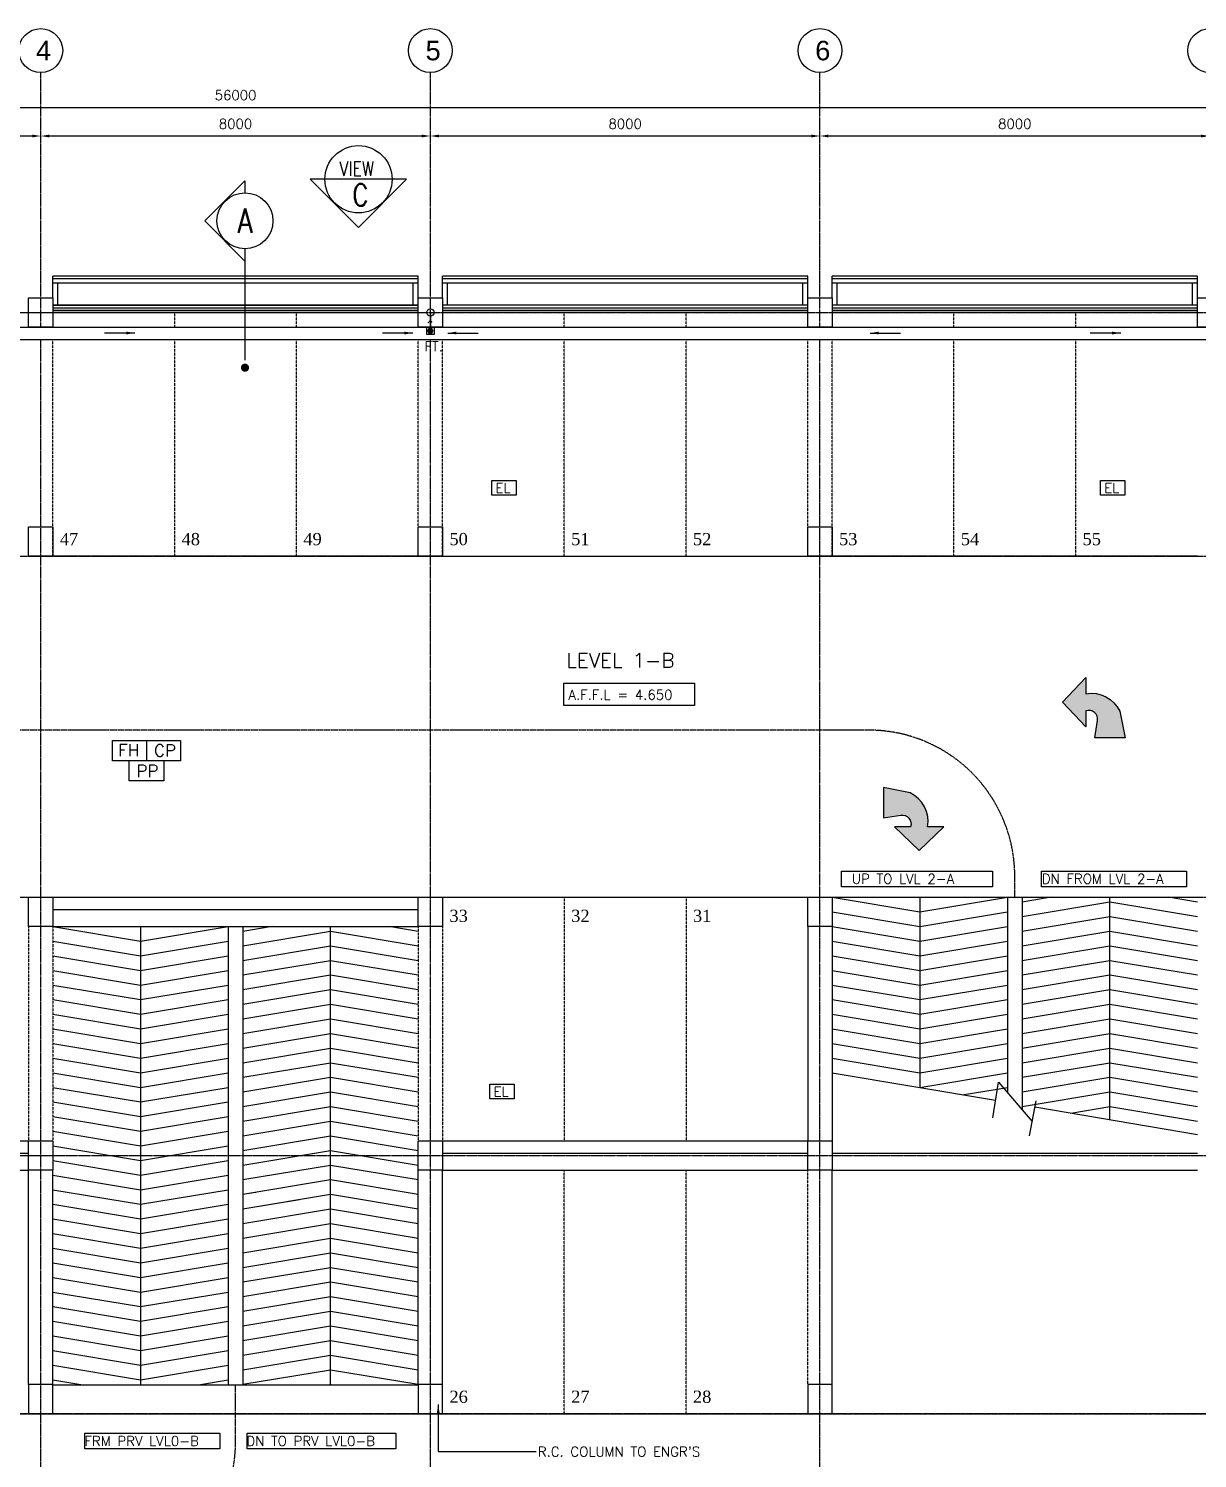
# Model space of a CAD drawing. Header units: millimetres. Extents: x -312260 to 194620, y -310600 to 21683.
# Drawn here: x -106208 to -82208, y -77901 to -48560 of the extents above; entities that cross this region are included whole.
import ezdxf
from ezdxf.enums import TextEntityAlignment as Align

# ---------------------------------------------------------------- set-up
doc = ezdxf.new("R2010")
doc.units = ezdxf.units.MM
doc.header["$LTSCALE"] = 5
doc.header["$MEASUREMENT"] = 0
doc.header["$PDMODE"] = 3
for name, pattern in [('CENTER', [2, 1.25, -0.25, 0.25, -0.25]), ('DASHDOT2', [0.5, 0.25, -0.125, 0, -0.125]), ('DASHEDX2', [1.5, 1, -0.5]), ('HIDDEN2', [0.1875, 0.125, -0.0625])]:
    doc.linetypes.add(name, pattern=pattern)
for name, color, linetype in [('ARROW', 254, 'Continuous'), ('beam_p', 1, 'Continuous'), ('col', 7, 'Continuous'), ('CP NUMBERING', 1, 'Continuous'), ('DIM', 7, 'Continuous'), ('DRAIN', 5, 'Continuous'), ('EL & K', 10, 'Continuous'), ('FIX', 5, 'Continuous'), ('GRID', 9, 'CENTER'), ('LEG-T', 7, 'Continuous'), ('MV', 7, 'Continuous'), ('parap', 7, 'Continuous'), ('park L', 9, 'DASHEDX2'), ('RAIL', 1, 'Continuous'), ('RWDP', 1, 'Continuous'), ('SPEC', 7, 'Continuous'), ('T35', 2, 'Continuous'), ('TEXT', 7, 'Continuous'), ('wall', 2, 'Continuous')]:
    doc.layers.add(name, color=color, linetype=linetype)
doc.styles.add('CARPARK NO', font='TIMES.TTF', dxfattribs={"height": 200})
doc.styles.add('E', font='ROMANS.SHX', dxfattribs={"width": 0.9})
doc.styles.add('HELV', font='HELV.shx')
doc.styles.add('ROMS', font='romans.shx', dxfattribs={"width": 0.8, "height": 230})
doc.styles.add('S100', font='ROMANS.shx', dxfattribs={"height": 200})
doc.dimstyles.new('S100', dxfattribs={"dimscale": 0, "dimtxt": 150, "dimasz": 175, "dimexe": 150, "dimexo": 150, "dimgap": 150, "dimtad": 1, "dimdec": 0, "dimzin": 0, "dimdsep": 46, "dimtxsty": 'S100', "dimcen": 0, "dimdle": 100, "dimclrd": 5, "dimclre": 5, "dimclrt": 1, "dimaunit": 1, "dimadec": 0, "dimazin": 0, "dimtfac": 1, "dimtdec": 0, "dimtofl": 0, "dimtmove": 1, "dimatfit": 3, "dimfxl": 1, "dimtolj": 1, "dimtzin": 0, "dimarcsym": 0})

# ---------------------------------------------------------------- blocks, each defined once
blk = doc.blocks.new('*D218')
at = {"layer": 'DEFPOINTS', "color": 0}
for p in [(-89958, -50764), (-89958, -50764), (-81958, -52221)]:
    blk.add_point(p, dxfattribs=at)
at = {"layer": 'DIM', "color": 5, "lineweight": -2}
for p, q in [((-81958, -52071), (-81958, -50614)), ((-82133, -50764), (-89783, -50764))]:
    blk.add_line(p, q, dxfattribs=at)
at = {"layer": 'DIM', "color": 5}
for points in [[(-89783, -50735), (-89783, -50793), (-89958, -50764)], [(-82133, -50735), (-82133, -50793), (-81958, -50764)]]:
    blk.add_solid(points, dxfattribs=at)
at = {"layer": 'DIM', "color": 1, "insert": (-85958, -50514), "char_height": 200, "attachment_point": 5, "style": 'S100'}
blk.add_mtext('\\A1;8000', dxfattribs=at)
blk = doc.blocks.new('*D219')
at = {"layer": 'DEFPOINTS', "color": 0}
for p in [(-97958, -50764), (-97958, -50764), (-89958, -50764)]:
    blk.add_point(p, dxfattribs=at)
at = {"layer": 'DIM', "color": 5, "lineweight": -2}
blk.add_line((-90133, -50764), (-97783, -50764), dxfattribs=at)
at = {"layer": 'DIM', "color": 5}
for points in [[(-97783, -50735), (-97783, -50793), (-97958, -50764)], [(-90133, -50735), (-90133, -50793), (-89958, -50764)]]:
    blk.add_solid(points, dxfattribs=at)
at = {"layer": 'DIM', "color": 1, "insert": (-93958, -50514), "char_height": 200, "attachment_point": 5, "style": 'S100'}
blk.add_mtext('\\A1;8000', dxfattribs=at)
blk = doc.blocks.new('*D220')
at = {"layer": 'DEFPOINTS', "color": 0}
for p in [(-105958, -50764), (-105958, -50764), (-97958, -50764)]:
    blk.add_point(p, dxfattribs=at)
at = {"layer": 'DIM', "color": 5, "lineweight": -2}
blk.add_line((-98133, -50764), (-105783, -50764), dxfattribs=at)
at = {"layer": 'DIM', "color": 5}
for points in [[(-105783, -50735), (-105783, -50793), (-105958, -50764)], [(-98133, -50735), (-98133, -50793), (-97958, -50764)]]:
    blk.add_solid(points, dxfattribs=at)
at = {"layer": 'DIM', "color": 1, "insert": (-101958, -50514), "char_height": 200, "attachment_point": 5, "style": 'S100'}
blk.add_mtext('\\A1;8000', dxfattribs=at)
blk = doc.blocks.new('*D221')
at = {"layer": 'DEFPOINTS', "color": 0}
for p in [(-113958, -50764), (-113958, -50764), (-105958, -50764)]:
    blk.add_point(p, dxfattribs=at)
at = {"layer": 'DIM', "color": 5, "lineweight": -2}
blk.add_line((-106133, -50764), (-113783, -50764), dxfattribs=at)
at = {"layer": 'DIM', "color": 5}
for points in [[(-113783, -50735), (-113783, -50793), (-113958, -50764)], [(-106133, -50735), (-106133, -50793), (-105958, -50764)]]:
    blk.add_solid(points, dxfattribs=at)
at = {"layer": 'DIM', "color": 1, "insert": (-109958, -50514), "char_height": 200, "attachment_point": 5, "style": 'S100'}
blk.add_mtext('\\A1;8000', dxfattribs=at)
blk = doc.blocks.new('*D224')
at = {"layer": 'DEFPOINTS', "color": 0}
for p in [(-73958, -50176), (-129958, -52543), (-73958, -52543)]:
    blk.add_point(p, dxfattribs=at)
at = {"layer": 'DIM', "color": 5, "lineweight": -2}
for p, q in [((-129958, -52393), (-129958, -50026)), ((-73958, -52393), (-73958, -50026)), ((-129783, -50176), (-74133, -50176))]:
    blk.add_line(p, q, dxfattribs=at)
at = {"layer": 'DIM', "color": 5}
for points in [[(-129783, -50147), (-129783, -50205), (-129958, -50176)], [(-74133, -50147), (-74133, -50205), (-73958, -50176)]]:
    blk.add_solid(points, dxfattribs=at)
at = {"layer": 'DIM', "color": 1, "insert": (-101958, -49926), "char_height": 200, "attachment_point": 5, "style": 'S100'}
blk.add_mtext('\\A1;56000', dxfattribs=at)
blk = doc.blocks.new('FT')
at = {"layer": 'FIX', "color": 6, "linetype": 'Continuous'}
for p, q in [((-102916, 3485), (-102974, 3542)), ((-102897, 3492), (-102966, 3561)), ((-102883, 3505), (-102953, 3575)), ((-102875, 3524), (-102934, 3583)), ((-102878, 3553), (-102905, 3580)), ((-102947, 3489), (-102969, 3511))]:
    blk.add_line(p, q, dxfattribs=at)
blk.add_lwpolyline([(-102849, 3609), (-102999, 3609), (-102999, 3459), (-102849, 3459)], close=True, dxfattribs=at)
blk.add_circle((-102924, 3534), 50, dxfattribs=at)

msp = doc.modelspace()

# ---------------------------------------------------------------- hatches: boundary and pattern name
at = {"layer": 'ARROW', "linetype": 'Continuous'}
for points in [[(-84258.2, -62759.9), (-84312.4, -63114.7), (-83689.8, -63114.7), (-83800.8, -62568.4, 0.3415961), (-84496, -62209.3), (-84496, -61877.7), (-84980.7, -62382.1), (-84496, -62886.5), (-84496, -62559.6, -0.5725495)], [(-88098.5, -64938.7), (-88425.5, -64938.7), (-87921.1, -65423.4), (-87416.7, -64938.7), (-87748.3, -64938.7, 0.3415961), (-88107.4, -64243.5), (-88653.7, -64132.5), (-88653.7, -64755.1), (-88298.8, -64700.9, -0.5725495)]]:
    msp.add_hatch(color=256, dxfattribs=at).paths.add_polyline_path(points)

# ---------------------------------------------------------------- linework, layer by layer
at = {"color": 3}
for p, q in [((-101764.1, -51682.3), (-102588.6, -52506.8)), ((-101764.1, -51682.3), (-101764.1, -51929.2)), ((-101764.1, -53331.4), (-102588.6, -52506.8)), ((-101764.1, -53079.2), (-101764.1, -53331.4)), ((-101764.1, -53331.4), (-101764.1, -55360.6))]:
    msp.add_line(p, q, dxfattribs=at)
for p, q in [((-98743.4, -51651.5), (-100123.4, -51651.5)), ((-103787.5, -63172), (-103787.5, -63582.6)), ((-103431.2, -63582.6), (-103431.2, -63993.2)), ((-89707.7, -66386.9), (-82207.7, -66386.9)), ((-105707.7, -76388.8), (-98207.7, -76388.8))]:
    msp.add_line(p, q)
at = {"color": 8}
for p, q in [((-89707.7, -66386.9), (-87907.7, -66686.9)), ((-87907.7, -66386.9), (-87907.7, -70296)), ((-87907.7, -66686.9), (-86107.7, -66386.9)), ((-85207.7, -66386.9), (-85807.7, -66486.9)), ((-84007.7, -66486.9), (-85807.7, -66786.9)), ((-84007.7, -70954.2), (-84007.7, -66386.9)), ((-82207.7, -66786.9), (-84007.7, -66486.9)), ((-82207.7, -66486.9), (-82807.7, -66386.9)), ((-89707.7, -66686.9), (-87907.7, -66986.9)), ((-87907.7, -66986.9), (-86107.7, -66686.9)), ((-84007.7, -66786.9), (-85807.7, -67086.9)), ((-82207.7, -67086.9), (-84007.7, -66786.9)), ((-105707.7, -66986.9), (-103907.7, -67286.9)), ((-103907.7, -67286.9), (-102107.7, -66986.9)), ((-103907.7, -66986.9), (-103907.7, -70688.8)), ((-101207.7, -66986.9), (-101807.7, -67086.9)), ((-100007.7, -67086.9), (-101807.7, -67386.9)), ((-100007.7, -69488.8), (-100007.7, -66986.9)), ((-98207.7, -67386.9), (-100007.7, -67086.9)), ((-98207.7, -67086.9), (-98807.7, -66986.9)), ((-89707.7, -66986.9), (-87907.7, -67286.9)), ((-87907.7, -67286.9), (-86107.7, -66986.9)), ((-84007.7, -67086.9), (-85807.7, -67386.9)), ((-82207.7, -67386.9), (-84007.7, -67086.9)), ((-105707.7, -67286.9), (-103907.7, -67586.9)), ((-103907.7, -67586.9), (-102107.7, -67286.9)), ((-103907.7, -67286.9), (-103907.7, -70988.8)), ((-100007.7, -67386.9), (-101807.7, -67686.9)), ((-98207.7, -67686.9), (-100007.7, -67386.9)), ((-89707.7, -67286.9), (-87907.7, -67586.9)), ((-87907.7, -67586.9), (-86107.7, -67286.9)), ((-84007.7, -67386.9), (-85807.7, -67686.9)), ((-82207.7, -67686.9), (-84007.7, -67386.9)), ((-105707.7, -67586.9), (-103907.7, -67886.9)), ((-103907.7, -67886.9), (-102107.7, -67586.9)), ((-100007.7, -67686.9), (-101807.7, -67986.9)), ((-100007.7, -67686.9), (-101807.7, -67986.9)), ((-100007.7, -67686.9), (-101807.7, -67986.9)), ((-100007.7, -71288.8), (-100007.7, -67601)), ((-100007.7, -71288.8), (-100007.7, -67601)), ((-98207.7, -67986.9), (-100007.7, -67686.9)), ((-98207.7, -67986.9), (-100007.7, -67686.9)), ((-98207.7, -67986.9), (-100007.7, -67686.9)), ((-89707.7, -67586.9), (-87907.7, -67886.9)), ((-87907.7, -67886.9), (-86107.7, -67586.9)), ((-84007.7, -67686.9), (-85807.7, -67986.9)), ((-82207.7, -67986.9), (-84007.7, -67686.9)), ((-105707.7, -67886.9), (-103907.7, -68186.9)), ((-103907.7, -68186.9), (-102107.7, -67886.9)), ((-100007.7, -67986.9), (-101807.7, -68286.9)), ((-100007.7, -67986.9), (-101807.7, -68286.9)), ((-98207.7, -68286.9), (-100007.7, -67986.9)), ((-98207.7, -68286.9), (-100007.7, -67986.9)), ((-89707.7, -67886.9), (-87907.7, -68186.9)), ((-87907.7, -68186.9), (-86107.7, -67886.9)), ((-84007.7, -67986.9), (-85807.7, -68286.9)), ((-82207.7, -68286.9), (-84007.7, -67986.9)), ((-105707.7, -68186.9), (-103907.7, -68486.9)), ((-103907.7, -68486.9), (-102107.7, -68186.9)), ((-100007.7, -68286.9), (-101807.7, -68586.9)), ((-98207.7, -68586.9), (-100007.7, -68286.9)), ((-89707.7, -68186.9), (-87907.7, -68486.9)), ((-87907.7, -68486.9), (-86107.7, -68186.9)), ((-84007.7, -68286.9), (-85807.7, -68586.9)), ((-82207.7, -68586.9), (-84007.7, -68286.9)), ((-105707.7, -68486.9), (-103907.7, -68786.9)), ((-103907.7, -68786.9), (-102107.7, -68486.9)), ((-100007.7, -68586.9), (-101807.7, -68886.9)), ((-98207.7, -68886.9), (-100007.7, -68586.9)), ((-89707.7, -68486.9), (-87907.7, -68786.9)), ((-87907.7, -68786.9), (-86107.7, -68486.9)), ((-84007.7, -68586.9), (-85807.7, -68886.9)), ((-82207.7, -68886.9), (-84007.7, -68586.9)), ((-105707.7, -68786.9), (-103907.7, -69086.9)), ((-103907.7, -69086.9), (-102107.7, -68786.9)), ((-100007.7, -68886.9), (-101807.7, -69186.9)), ((-98207.7, -69186.9), (-100007.7, -68886.9)), ((-89707.7, -68786.9), (-87907.7, -69086.9)), ((-87907.7, -69086.9), (-86107.7, -68786.9)), ((-84007.7, -68886.9), (-85807.7, -69186.9)), ((-82207.7, -69186.9), (-84007.7, -68886.9)), ((-105707.7, -69086.9), (-103907.7, -69386.9)), ((-103907.7, -69386.9), (-102107.7, -69086.9)), ((-103907.7, -69086.9), (-103907.7, -72788.8)), ((-100007.7, -69186.9), (-101807.7, -69486.9)), ((-98207.7, -69486.9), (-100007.7, -69186.9)), ((-89707.7, -69086.9), (-87907.7, -69386.9)), ((-87907.7, -69386.9), (-86107.7, -69086.9)), ((-84007.7, -69186.9), (-85807.7, -69486.9)), ((-82207.7, -69486.9), (-84007.7, -69186.9)), ((-105707.7, -69386.9), (-103907.7, -69686.9)), ((-103907.7, -69686.9), (-102107.7, -69386.9)), ((-100007.7, -69486.9), (-101807.7, -69786.9)), ((-100007.7, -69486.9), (-101807.7, -69786.9)), ((-100007.7, -73088.8), (-100007.7, -69401)), ((-98207.7, -69786.9), (-100007.7, -69486.9)), ((-98207.7, -69786.9), (-100007.7, -69486.9)), ((-89707.7, -69386.9), (-87907.7, -69686.9)), ((-87907.7, -69686.9), (-86107.7, -69386.9)), ((-84007.7, -69486.9), (-85807.7, -69786.9)), ((-82207.7, -69786.9), (-84007.7, -69486.9)), ((-105707.7, -69686.9), (-103907.7, -69986.9)), ((-103907.7, -69986.9), (-102107.7, -69686.9)), ((-100007.7, -69786.9), (-101807.7, -70086.9)), ((-98207.7, -70086.9), (-100007.7, -69786.9)), ((-89707.7, -69686.9), (-87907.7, -69986.9)), ((-87907.7, -69986.9), (-86107.7, -69686.9)), ((-84007.7, -69786.9), (-85807.7, -70086.9)), ((-82207.7, -70086.9), (-84007.7, -69786.9)), ((-105707.7, -69986.9), (-103907.7, -70286.9)), ((-103907.7, -70286.9), (-102107.7, -69986.9)), ((-100007.7, -70086.9), (-101807.7, -70386.9)), ((-98207.7, -70386.9), (-100007.7, -70086.9)), ((-89707.7, -69986.9), (-87907.7, -70286.9)), ((-87907.7, -70286.9), (-86107.7, -69986.9)), ((-84007.7, -70086.9), (-85807.7, -70386.9)), ((-82207.7, -70386.9), (-84007.7, -70086.9)), ((-105707.7, -70286.9), (-103907.7, -70586.9)), ((-103907.7, -70586.9), (-102107.7, -70286.9)), ((-100007.7, -70386.9), (-101807.7, -70686.9)), ((-98207.7, -70686.9), (-100007.7, -70386.9)), ((-87040.4, -70442.3), (-86107.7, -70286.9)), ((-84007.7, -70386.9), (-85807.7, -70686.9)), ((-82207.7, -70686.9), (-84007.7, -70386.9)), ((-105707.7, -70586.9), (-103907.7, -70886.9)), ((-103907.7, -70886.9), (-102107.7, -70586.9)), ((-100007.7, -70686.9), (-101807.7, -70986.9)), ((-98207.7, -70986.9), (-100007.7, -70686.9)), ((-84007.7, -70686.9), (-84804.6, -70819.7)), ((-82207.7, -70986.9), (-84007.7, -70686.9)), ((-105707.7, -70886.9), (-103907.7, -71186.9)), ((-103907.7, -71186.9), (-102107.7, -70886.9)), ((-100007.7, -70986.9), (-101807.7, -71286.9)), ((-98207.7, -71286.9), (-100007.7, -70986.9)), ((-105707.7, -71186.9), (-103907.7, -71486.9)), ((-103907.7, -71486.9), (-102107.7, -71186.9)), ((-100007.7, -71286.9), (-101807.7, -71586.9)), ((-98207.7, -71586.9), (-100007.7, -71286.9)), ((-105707.7, -71486.9), (-103907.7, -71786.9)), ((-103907.7, -71786.9), (-102107.7, -71486.9)), ((-100007.7, -71586.9), (-101807.7, -71886.9)), ((-98207.7, -71886.9), (-100007.7, -71586.9)), ((-105707.7, -71786.9), (-103907.7, -72086.9)), ((-103907.7, -72086.9), (-102107.7, -71786.9)), ((-105707.7, -72086.9), (-103907.7, -72386.9)), ((-103907.7, -72386.9), (-102107.7, -72086.9)), ((-100007.7, -71886.9), (-101807.7, -72186.9)), ((-98207.7, -72186.9), (-100007.7, -71886.9)), ((-105707.7, -72386.9), (-103907.7, -72686.9)), ((-105707.7, -72386.9), (-103907.7, -72686.9)), ((-103907.7, -72686.9), (-102107.7, -72386.9)), ((-103907.7, -72686.9), (-102107.7, -72386.9)), ((-100007.7, -72186.9), (-101807.7, -72486.9)), ((-101540.5, -72442.4), (-101807.7, -72486.9)), ((-98207.7, -72486.9), (-100007.7, -72186.9)), ((-105707.7, -72686.9), (-103907.7, -72986.9)), ((-103907.7, -72986.9), (-102107.7, -72686.9)), ((-103907.7, -72686.9), (-103907.7, -76388.8)), ((-100007.7, -72486.9), (-101807.7, -72786.9)), ((-100646.2, -72593.3), (-101807.7, -72786.9)), ((-98207.7, -72786.9), (-100007.7, -72486.9)), ((-100007.7, -76388.8), (-100007.7, -72701)), ((-105707.7, -72986.9), (-103907.7, -73286.9)), ((-103907.7, -73286.9), (-102107.7, -72986.9)), ((-100007.7, -72786.9), (-101807.7, -73086.9)), ((-100007.7, -72786.9), (-101807.7, -73086.9)), ((-98207.7, -73086.9), (-100007.7, -72786.9)), ((-98207.7, -73086.9), (-100007.7, -72786.9)), ((-105707.7, -73286.9), (-103907.7, -73586.9)), ((-103907.7, -73586.9), (-102107.7, -73286.9)), ((-100007.7, -73086.9), (-101807.7, -73386.9)), ((-98207.7, -73386.9), (-100007.7, -73086.9)), ((-105707.7, -73586.9), (-103907.7, -73886.9)), ((-103907.7, -73886.9), (-102107.7, -73586.9)), ((-100007.7, -73386.9), (-101807.7, -73686.9)), ((-98207.7, -73686.9), (-100007.7, -73386.9)), ((-105707.7, -73886.9), (-103907.7, -74186.9)), ((-103907.7, -74186.9), (-102107.7, -73886.9)), ((-100007.7, -73686.9), (-101807.7, -73986.9)), ((-98207.7, -73986.9), (-100007.7, -73686.9)), ((-105707.7, -74186.9), (-103907.7, -74486.9)), ((-103907.7, -74486.9), (-102107.7, -74186.9)), ((-100007.7, -73986.9), (-101807.7, -74286.9)), ((-98207.7, -74286.9), (-100007.7, -73986.9)), ((-105707.7, -74486.9), (-103907.7, -74786.9)), ((-103907.7, -74786.9), (-102107.7, -74486.9)), ((-100007.7, -74286.9), (-101807.7, -74586.9)), ((-98207.7, -74586.9), (-100007.7, -74286.9)), ((-105707.7, -74786.9), (-103907.7, -75086.9)), ((-103907.7, -75086.9), (-102107.7, -74786.9)), ((-100007.7, -74586.9), (-101807.7, -74886.9)), ((-98207.7, -74886.9), (-100007.7, -74586.9)), ((-105707.7, -75086.9), (-103907.7, -75386.9)), ((-103907.7, -75386.9), (-102107.7, -75086.9)), ((-100007.7, -74886.9), (-101807.7, -75186.9)), ((-98207.7, -75186.9), (-100007.7, -74886.9)), ((-105707.7, -75386.9), (-103907.7, -75686.9)), ((-103907.7, -75686.9), (-102107.7, -75386.9)), ((-100007.7, -75186.9), (-101807.7, -75486.9)), ((-98207.7, -75486.9), (-100007.7, -75186.9)), ((-105707.7, -75686.9), (-103907.7, -75986.9)), ((-103907.7, -75986.9), (-102107.7, -75686.9)), ((-100007.7, -75486.9), (-101807.7, -75786.9)), ((-98207.7, -75786.9), (-100007.7, -75486.9)), ((-105707.7, -75986.9), (-103907.7, -76286.9)), ((-103907.7, -76286.9), (-102107.7, -75986.9)), ((-100007.7, -75786.9), (-101807.7, -76086.9)), ((-98207.7, -76086.9), (-100007.7, -75786.9)), ((-105707.7, -76286.9), (-105096.4, -76388.8)), ((-102719.1, -76388.8), (-102107.7, -76286.9)), ((-100007.7, -76086.9), (-101807.7, -76386.9)), ((-98207.7, -76386.9), (-100007.7, -76086.9)), ((-100007.7, -76386.9), (-100019.1, -76388.8)), ((-99996.4, -76388.8), (-100007.7, -76386.9))]:
    msp.add_line(p, q, dxfattribs=at)
at = {"color": 5}
for p, q in [((-86353, -70558.4), (-89707.7, -69992.2)), ((-86409.9, -70909.9), (-86291.9, -70181)), ((-86291.9, -70181), (-85602.1, -70988.5)), ((-85658.4, -71283.9), (-85521.8, -70566.2)), ((-82207.7, -71258), (-85546.2, -70694.5))]:
    msp.add_line(p, q, dxfattribs=at)
at = {"color": 3, "const_width": 83.6}
msp.add_lwpolyline([(-101805.9, -55518.6, 1), (-101722.3, -55518.6, 1)], format="xyb", close=True, dxfattribs=at)
at = {"color": 1}
for points in [[(-95218.9, -61989), (-92533.7, -61989), (-92533.7, -62451), (-95218.9, -62451)], [(-89515.8, -65848.9), (-86412.8, -65848.9), (-86412.8, -66169.2), (-89515.8, -66169.2)], [(-85410.8, -65848.1), (-82431.1, -65848.1), (-82431.1, -66168.4), (-85410.8, -66168.4)], [(-105056, -77385.9), (-102278.1, -77385.9), (-102278.1, -77706.2), (-105056, -77706.2)], [(-101720.3, -77385.9), (-98666.2, -77385.9), (-98666.2, -77706.2), (-101720.3, -77706.2)]]:
    msp.add_lwpolyline(points, close=True, dxfattribs=at)
at = {"color": 3}
for centre, radius in [((-99433.4, -51651.5), 690), ((-101764.1, -52504.2), 575)]:
    msp.add_circle(centre, radius, dxfattribs=at)
at = {"layer": 'ARROW', "linetype": 'Continuous', "flags": 128}
for points in [[(-84496, -62209.3, -0.3415961), (-83800.8, -62568.4), (-83689.8, -63114.7), (-84312.4, -63114.7), (-84258.2, -62759.9, 0.5725495), (-84496, -62559.6), (-84496, -62886.5), (-84980.7, -62382.1), (-84496, -61877.7), (-84496, -62209.3)], [(-87748.3, -64938.7, 0.3415961), (-88107.4, -64243.5), (-88653.7, -64132.5), (-88653.7, -64755.1), (-88298.8, -64700.9, -0.5725495), (-88098.5, -64938.7), (-88425.5, -64938.7), (-87921.1, -65423.4), (-87416.7, -64938.7), (-87748.3, -64938.7)]]:
    msp.add_lwpolyline(points, format="xyb", dxfattribs=at)
at = {"layer": 'beam_p', "ltscale": 2}
for p, q in [((-98207.7, -53636.9), (-105707.7, -53636.9)), ((-105707.7, -54086.9), (-105707.7, -53636.9)), ((-98207.7, -54086.9), (-98207.7, -53636.9)), ((-90207.7, -53636.9), (-97707.7, -53636.9)), ((-97707.7, -54086.9), (-97707.7, -53636.9)), ((-90207.7, -54086.9), (-90207.7, -53636.9)), ((-82207.7, -53636.9), (-89707.7, -53636.9)), ((-89707.7, -54086.9), (-89707.7, -53636.9)), ((-82207.7, -54086.9), (-82207.7, -53636.9)), ((-98207.7, -53786.9), (-105707.7, -53786.9)), ((-105607.7, -54236.9), (-105607.7, -53786.9)), ((-98307.7, -54236.9), (-98307.7, -53786.9)), ((-90207.7, -53786.9), (-97707.7, -53786.9)), ((-97607.7, -54236.9), (-97607.7, -53786.9)), ((-90307.7, -54236.9), (-90307.7, -53786.9)), ((-82207.7, -53786.9), (-89707.7, -53786.9)), ((-89607.7, -54236.9), (-89607.7, -53786.9)), ((-82307.7, -54236.9), (-82307.7, -53786.9)), ((-105707.7, -66386.9), (-98207.7, -66386.9)), ((-105707.7, -66636.9), (-98207.7, -66636.9)), ((-105707.7, -66986.9), (-98207.7, -66986.9)), ((-113707.7, -71386.9), (-106207.7, -71386.9)), ((-97707.7, -71386.9), (-90207.7, -71386.9)), ((-113707.7, -71636.9), (-106207.7, -71636.9)), ((-97707.7, -71636.9), (-90207.7, -71636.9)), ((-89707.7, -71636.9), (-82207.7, -71636.9)), ((-113707.7, -71986.9), (-106207.7, -71986.9)), ((-97707.7, -71986.9), (-90207.7, -71986.9)), ((-89707.7, -71986.9), (-82207.7, -71986.9))]:
    msp.add_line(p, q, dxfattribs=at)
at = {"layer": 'beam_p', "color": 5, "linetype": 'HIDDEN2', "ltscale": 2}
for p, q in [((-105707.7, -53686.9), (-98207.7, -53686.9)), ((-97707.7, -53686.9), (-90207.7, -53686.9)), ((-89707.7, -53686.9), (-82207.7, -53686.9))]:
    msp.add_line(p, q, dxfattribs=at)
at = {"layer": 'col', "color": 3}
for points in [[(-105707.7, -54686.9), (-106207.7, -54686.9), (-106207.7, -54086.9), (-105707.7, -54086.9)], [(-97707.7, -54686.9), (-98207.7, -54686.9), (-98207.7, -54086.9), (-97707.7, -54086.9)], [(-97707.7, -54686.9), (-98207.7, -54686.9), (-98207.7, -54086.9), (-97707.7, -54086.9)], [(-89707.7, -54686.9), (-90207.7, -54686.9), (-90207.7, -54086.9), (-89707.7, -54086.9)], [(-81707.7, -54686.9), (-82207.7, -54686.9), (-82207.7, -54086.9), (-81707.7, -54086.9)], [(-105707.7, -59386.9), (-106207.7, -59386.9), (-106207.7, -58786.9), (-105707.7, -58786.9)], [(-97707.7, -59386.9), (-98207.7, -59386.9), (-98207.7, -58786.9), (-97707.7, -58786.9)], [(-89707.7, -59386.9), (-90207.7, -59386.9), (-90207.7, -58786.9), (-89707.7, -58786.9)], [(-105707.7, -66986.9), (-106207.7, -66986.9), (-106207.7, -66386.9), (-105707.7, -66386.9)], [(-105707.7, -66986.9), (-106207.7, -66986.9), (-106207.7, -66386.9), (-105707.7, -66386.9)], [(-97707.7, -66986.9), (-98207.7, -66986.9), (-98207.7, -66386.9), (-97707.7, -66386.9)], [(-97707.7, -66986.9), (-98207.7, -66986.9), (-98207.7, -66386.9), (-97707.7, -66386.9)], [(-89707.7, -66986.9), (-90207.7, -66986.9), (-90207.7, -66386.9), (-89707.7, -66386.9)], [(-89707.7, -66986.9), (-90207.7, -66986.9), (-90207.7, -66386.9), (-89707.7, -66386.9)], [(-105707.7, -71986.9), (-106207.7, -71986.9), (-106207.7, -71386.9), (-105707.7, -71386.9)], [(-97707.7, -71986.9), (-98207.7, -71986.9), (-98207.7, -71386.9), (-97707.7, -71386.9)], [(-89707.7, -71986.9), (-90207.7, -71986.9), (-90207.7, -71386.9), (-89707.7, -71386.9)], [(-105707.7, -76386.9), (-106207.7, -76386.9), (-106207.7, -76986.9), (-105707.7, -76986.9)], [(-105707.7, -76386.9), (-106207.7, -76386.9), (-106207.7, -76986.9), (-105707.7, -76986.9)], [(-97707.7, -76386.9), (-98207.7, -76386.9), (-98207.7, -76986.9), (-97707.7, -76986.9)], [(-97707.7, -76386.9), (-98207.7, -76386.9), (-98207.7, -76986.9), (-97707.7, -76986.9)], [(-89707.7, -76386.9), (-90207.7, -76386.9), (-90207.7, -76986.9), (-89707.7, -76986.9)], [(-89707.7, -76386.9), (-90207.7, -76386.9), (-90207.7, -76986.9), (-89707.7, -76986.9)]]:
    msp.add_lwpolyline(points, close=True, dxfattribs=at)
at = {"layer": 'DRAIN'}
for p, q in [((-129407.7, -54686.9), (-74507.7, -54686.9)), ((-129407.7, -54936.9), (-74507.7, -54936.9))]:
    msp.add_line(p, q, dxfattribs=at)
at = {"layer": 'EL & K', "color": 10}
for points in [[(-96695.4, -57831.6), (-96195.4, -57831.6), (-96195.4, -58131.6), (-96695.4, -58131.6)], [(-84195.4, -57831.6), (-83695.4, -57831.6), (-83695.4, -58131.6), (-84195.4, -58131.6)], [(-96735.8, -70219), (-96235.8, -70219), (-96235.8, -70519), (-96735.8, -70519)]]:
    msp.add_lwpolyline(points, close=True, dxfattribs=at)
at = {"layer": 'GRID', "linetype": 'CENTER', "ltscale": 2}
for p, q in [((-105957.7, -54686.9), (-105957.7, -49459.6)), ((-97957.7, -54686.9), (-97957.7, -49459.6)), ((-89957.7, -54686.9), (-89957.7, -49459.6)), ((-137519.2, -54386.9), (-68329.3, -54386.9)), ((-105957.7, -91320.8), (-105957.7, -54936.9)), ((-97957.7, -91320.8), (-97957.7, -54936.9)), ((-89957.7, -91320.8), (-89957.7, -54936.9)), ((-137519.2, -59386.9), (-68329.3, -59386.9)), ((-137519.2, -66386.9), (-68329.3, -66386.9)), ((-137519.2, -71686.9), (-68329.3, -71686.9)), ((-137519.2, -76986.9), (-68329.3, -76986.9)), ((-66396.2, -76986.9), (-135586.2, -76986.9))]:
    msp.add_line(p, q, dxfattribs=at)
at = {"layer": 'GRID', "color": 7, "linetype": 'ByBlock'}
for centre in [(-105957.7, -49009.6), (-97957.7, -49009.6), (-89957.7, -49009.6), (-81957.7, -49009.6)]:
    msp.add_circle(centre, 450, dxfattribs=at)
at = {"layer": 'LEG-T'}
for p, q in [((-104484.6, -63172), (-103090.3, -63172)), ((-104484.6, -63582.6), (-104484.6, -63172)), ((-103090.3, -63172), (-103090.3, -63582.6)), ((-103090.3, -63582.6), (-104484.6, -63582.6)), ((-104143.7, -63993.2), (-104143.7, -63582.6)), ((-103431.2, -63993.2), (-104143.7, -63993.2))]:
    msp.add_line(p, q, dxfattribs=at)
at = {"layer": 'parap', "color": 0, "ltscale": 2}
for p, q in [((-98207.7, -54236.9), (-105707.7, -54236.9)), ((-105707.7, -54236.9), (-98207.7, -54236.9)), ((-90207.7, -54236.9), (-97707.7, -54236.9)), ((-82207.7, -54236.9), (-89707.7, -54236.9)), ((-98207.7, -54386.9), (-105707.7, -54386.9)), ((-105707.7, -54386.9), (-98207.7, -54386.9)), ((-90207.7, -54386.9), (-97707.7, -54386.9)), ((-82207.7, -54386.9), (-89707.7, -54386.9)), ((-86107.7, -66386.9), (-86107.7, -70396.6)), ((-85807.7, -66386.9), (-85807.7, -70747.8)), ((-102107.7, -66986.9), (-102107.7, -76388.8)), ((-101807.7, -66986.9), (-101807.7, -76388.8)), ((-90207.7, -66986.9), (-90207.7, -71386.9)), ((-89707.7, -66986.9), (-89707.7, -71386.9)), ((-89707.7, -66986.9), (-89707.7, -71386.9)), ((-106207.7, -76386.9), (-106207.7, -71986.9)), ((-105707.7, -76386.9), (-105707.7, -71986.9)), ((-98207.7, -76386.9), (-98207.7, -71986.9)), ((-97707.7, -76386.9), (-97707.7, -71986.9)), ((-89707.7, -76386.9), (-89707.7, -71986.9))]:
    msp.add_line(p, q, dxfattribs=at)
at = {"layer": 'park L'}
for p, q in [((-103207.7, -54686.9), (-103207.7, -54386.9)), ((-100707.7, -54686.9), (-100707.7, -54386.9)), ((-95207.7, -54686.9), (-95207.7, -54386.9)), ((-92707.7, -54686.9), (-92707.7, -54386.9)), ((-87207.7, -54686.9), (-87207.7, -54386.9)), ((-84707.7, -54686.9), (-84707.7, -54386.9)), ((-105707.7, -59386.9), (-105707.7, -54936.9)), ((-105707.7, -58786.9), (-105707.7, -54936.9)), ((-103207.7, -59386.9), (-103207.7, -54936.9)), ((-100707.7, -59386.9), (-100707.7, -54936.9)), ((-98207.7, -59386.9), (-98207.7, -54936.9)), ((-98207.7, -58786.9), (-98207.7, -54936.9)), ((-97707.7, -59386.9), (-97707.7, -54936.9)), ((-97707.7, -58786.9), (-97707.7, -54936.9)), ((-95207.7, -59386.9), (-95207.7, -54936.9)), ((-92707.7, -59386.9), (-92707.7, -54936.9)), ((-90207.7, -59386.9), (-90207.7, -54936.9)), ((-90207.7, -58786.9), (-90207.7, -54936.9)), ((-89707.7, -59386.9), (-89707.7, -54936.9)), ((-89707.7, -58786.9), (-89707.7, -54936.9)), ((-87207.7, -59386.9), (-87207.7, -54936.9)), ((-84707.7, -59386.9), (-84707.7, -54936.9)), ((-95207.7, -66386.9), (-95207.7, -71386.9)), ((-92707.7, -66386.9), (-92707.7, -71386.9)), ((-106207.7, -66986.9), (-106207.7, -71386.9)), ((-105707.7, -66986.9), (-105707.7, -71386.9)), ((-98207.7, -66986.9), (-98207.7, -71386.9)), ((-97707.7, -66986.9), (-97707.7, -71386.9)), ((-95207.7, -76986.9), (-95207.7, -71986.9)), ((-92707.7, -76986.9), (-92707.7, -71986.9)), ((-90207.7, -76386.9), (-90207.7, -71986.9)), ((-89707.7, -76386.9), (-89707.7, -71986.9))]:
    msp.add_line(p, q, dxfattribs=at)
at = {"layer": 'park L', "color": 8, "ltscale": 2}
for p, q in [((-98207.7, -59386.9), (-105707.7, -59386.9)), ((-97707.7, -59386.9), (-90207.7, -59386.9)), ((-82207.7, -59386.9), (-89707.7, -59386.9)), ((-105707.7, -66386.9), (-98207.7, -66386.9)), ((-97707.7, -66386.9), (-90207.7, -66386.9)), ((-105707.7, -76986.9), (-98207.7, -76986.9)), ((-97707.7, -76986.9), (-90207.7, -76986.9))]:
    msp.add_line(p, q, dxfattribs=at)
at = {"layer": 'RAIL', "color": 5, "ltscale": 1000}
for p, q in [((-105707.7, -54286.9), (-98207.7, -54286.9)), ((-105707.7, -54336.9), (-98207.7, -54336.9)), ((-97707.7, -54286.9), (-90207.7, -54286.9)), ((-97707.7, -54336.9), (-90207.7, -54336.9)), ((-89707.7, -54286.9), (-82207.7, -54286.9)), ((-89707.7, -54336.9), (-82207.7, -54336.9))]:
    msp.add_line(p, q, dxfattribs=at)
at = {"layer": 'RWDP', "color": 2, "linetype": 'DASHDOT2'}
for points in [[(-97996.4, -54594.3), (-97957.7, -54541.6), (-97920.8, -54592.5)], [(-97957.7, -54386.9), (-97957.7, -54761.9)]]:
    msp.add_lwpolyline(points, dxfattribs=at)
at = {"layer": 'RWDP'}
msp.add_circle((-97957.7, -54386.9), 75, dxfattribs=at)
at = {"layer": 'T35', "color": 3}
for p, q in [((-100426, -51651.5), (-99436.5, -52641)), ((-100123.4, -51651.5), (-100426, -51651.5)), ((-98447.1, -51651.5), (-99436.5, -52641)), ((-98447.1, -51651.5), (-98743.4, -51651.5))]:
    msp.add_line(p, q, dxfattribs=at)
at = {"layer": 'wall', "linetype": 'DASHEDX2', "ltscale": 3}
for points in [[(-85957.7, -66386.9), (-85957.7, -65956, 0.4142136), (-88957.7, -62956), (-114957.7, -62956, 0.4142136), (-117957.7, -65956), (-117957.7, -66986.9)], [(-117957.7, -76986.9), (-117957.7, -77557.5, 0.4142136), (-114957.7, -80557.5), (-104957.7, -80557.5, 0.4142136), (-101957.7, -77557.5), (-101957.7, -76388.8)]]:
    msp.add_lwpolyline(points, format="xyb", dxfattribs=at)

# ---------------------------------------------------------------- block references
at = {"layer": 'wall', "xscale": -1, "rotation": 180}
msp.add_blockref('FT', (4966.5, -51228), dxfattribs=at)

# ---------------------------------------------------------------- texts
at = {"color": 1, "style": 'S100'}
msp.add_text('FT.', height=200, rotation=0, dxfattribs=at).set_placement((-98079.7, -55181.8))
at = {"color": 3, "style": 'S100'}
msp.add_text('LEVEL 1-B ', height=300, rotation=0, dxfattribs=at).set_placement((-95169.1, -61673.9))
at = {"color": 2, "style": 'S100'}
for s, p in [('A.F.F.L = 4.650', (-95121, -62330.8)), ('UP TO LVL 2-A', (-89303.8, -66107.7)), ('DN FROM LVL 2-A', (-85402.4, -66106.8)), ('FRM PRV LVL0-B', (-105060.9, -77644.6)), ('DN TO PRV LVL0-B', (-101735.2, -77644.6))]:
    msp.add_text(s, height=200, rotation=0, dxfattribs=at).set_placement(p)
at = {"layer": 'CP NUMBERING', "style": 'CARPARK NO'}
for s, p in [('47', (-105566.1, -59160.3)), ('48', (-103066.1, -59160.3)), ('49', (-100566.1, -59160.3)), ('50', (-97566.1, -59160.3)), ('51', (-95066.1, -59160.3)), ('52', (-92566.1, -59160.3)), ('53', (-89566.1, -59160.3)), ('54', (-87066.1, -59160.3)), ('55', (-84566.1, -59160.3)), ('33', (-97566.1, -66891.5)), ('32', (-95066.1, -66891.5)), ('31', (-92566.1, -66891.5)), ('26', (-97566.1, -76760.3)), ('27', (-95066.1, -76760.3)), ('28', (-92566.1, -76760.3))]:
    msp.add_text(s, height=250, dxfattribs=at).set_placement(p)
at = {"layer": 'EL & K', "color": 10, "style": 'ROMS'}
for p in [(-96619.5, -58088.9), (-84119.5, -58088.9), (-96659.9, -70476.4)]:
    msp.add_text('EL', height=200, dxfattribs=at).set_placement(p)
at = {"layer": 'GRID', "color": 3, "linetype": 'ByBlock', "style": 'HELV'}
for s, p in [('4', (-106056.3, -49210)), ('5', (-98056.3, -49210)), ('6', (-90056.3, -49210))]:
    msp.add_text(s, height=400, dxfattribs=at).set_placement(p)
at = {"layer": 'LEG-T', "color": 2, "ltscale": 10, "style": 'S100'}
for s, p in [('FH', (-104152.6, -63368.5, 1943.7)), ('CP', (-103405.8, -63374.2, 1943.7)), ('PP', (-103766, -63796.2, 1943.7))]:
    msp.add_text(s, height=250, dxfattribs=at).set_placement(p, align=Align.MIDDLE)
at = {"layer": 'SPEC', "style": 'S100'}
msp.add_text("R.C. COLUMN TO ENGR'S", height=200, dxfattribs=at).set_placement((-95751.2, -77861.7))
at = {"layer": 'TEXT', "color": 2, "style": 'E', "width": 0.8}
for s, height, p in [('VIEW', 300, (-99825.9, -51584.3)), ('C', 450, (-99556.5, -52197.8))]:
    msp.add_text(s, height=height, dxfattribs=at).set_placement(p)
at = {"layer": 'TEXT', "color": 4, "style": 'E', "width": 0.8}
msp.add_text('A', height=500, dxfattribs=at).set_placement((-101914.6, -52751.3))

# ---------------------------------------------------------------- dimensions: what is measured, and where the dimension line sits
at = {"layer": 'DIM'}
dim = msp.add_aligned_dim(p1=(-129957.7, -52543.1), p2=(-73957.7, -52543.1), distance=2367, dimstyle='S100', override={"dimscale": 1}, dxfattribs=at)
dim.commit()
dim.dimension.update_dxf_attribs({"geometry": '*D224', "text_midpoint": (-101957.7, -49926.1)})
for base, p1, p2, picture, middle in [((-113957.7, -50764.1), (-105957.7, -50764.1), (-113957.7, -50764.1), '*D221', (-109957.7, -50514.1)), ((-105957.7, -50764.1), (-97957.7, -50764.1), (-105957.7, -50764.1), '*D220', (-101957.7, -50514.1)), ((-97957.7, -50764.1), (-89957.7, -50764.1), (-97957.7, -50764.1), '*D219', (-93957.7, -50514.1)), ((-89957.7, -50764.1), (-81957.7, -52221.5), (-89957.7, -50764.1), '*D218', (-85957.7, -50514.1))]:
    dim = msp.add_linear_dim(base=base, p1=p1, p2=p2, dimstyle='S100', override={"dimscale": 1}, dxfattribs=at)
    dim.commit()
    dim.dimension.update_dxf_attribs({"geometry": picture, "text_midpoint": middle})

# ---------------------------------------------------------------- leaders
at = {"layer": 'MV'}
msp.add_leader([(-97796.1, -76793.2), (-97796.1, -77760.9), (-95783, -77760.9)], dimstyle='S100', override={"dimscale": 1}, dxfattribs=at)
at = {"layer": 'RWDP'}
for points in [[(-104024.4, -54807.2), (-104648.2, -54807.2)], [(-98317.9, -54807.2), (-98941.6, -54807.2)], [(-97597.6, -54807.2), (-96973.9, -54807.2)], [(-88926.4, -54807.2), (-88302.7, -54807.2)], [(-83783.4, -54807.2), (-84407.2, -54807.2)]]:
    msp.add_leader(points, dimstyle='S100', override={"dimscale": 1, "dimtad": 0}, dxfattribs=at)

doc.saveas('drawing.dxf')
